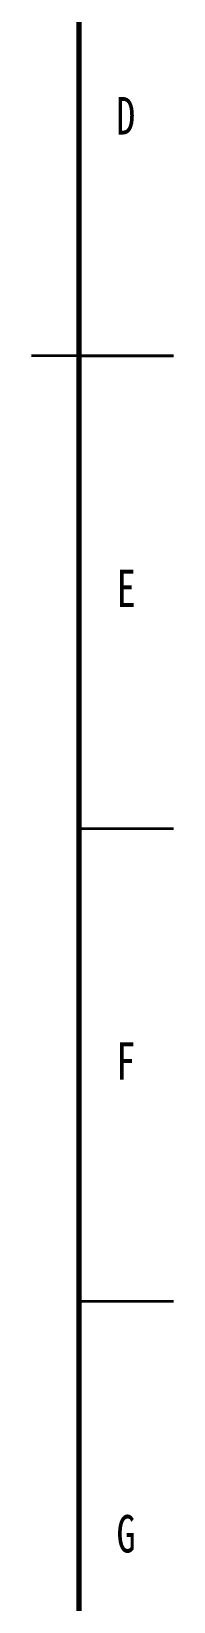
# Model space of a CAD drawing. Header units: millimetres. Extents: x -12403 to 8666, y -15213 to 13435.
# Drawn here: x 8203 to 8666, y -3836 to 1296 of the extents above; entities that cross this region are included whole.
import ezdxf

# ---------------------------------------------------------------- set-up
doc = ezdxf.new("R2010")
doc.units = ezdxf.units.MM
doc.styles.add('SLDTEXTSTYLE1', font='TXT', dxfattribs={"width": 0.75})

msp = doc.modelspace()

# ---------------------------------------------------------------- linework, layer by layer
at = {"color": 7, "linetype": 'Continuous', "lineweight": 70}
msp.add_line((8357.24, 6415.23), (8357.24, -5944.77), dxfattribs=at)
at = {"color": 7, "linetype": 'Continuous', "lineweight": 35}
for p, q in [((8666.24, 235.23), (8202.74, 235.23)), ((8357.24, 235.23), (8666.24, 235.23)), ((8357.24, -1309.77), (8666.24, -1309.77)), ((8357.24, -2854.77), (8666.24, -2854.77))]:
    msp.add_line(p, q, dxfattribs=at)

# ---------------------------------------------------------------- texts
at = {"color": 7, "linetype": 'Continuous', "lineweight": 0, "char_height": 122.63, "attachment_point": 2, "style": 'SLDTEXTSTYLE1'}
for s, insert in [('D', (8510.28, 1081.82)), ('E', (8511.98, -463.18)), ('F', (8510.43, -2008.18)), ('G', (8511.33, -3553.18))]:
    msp.add_mtext(s, dxfattribs=dict(at, insert=insert))

doc.saveas('drawing.dxf')
